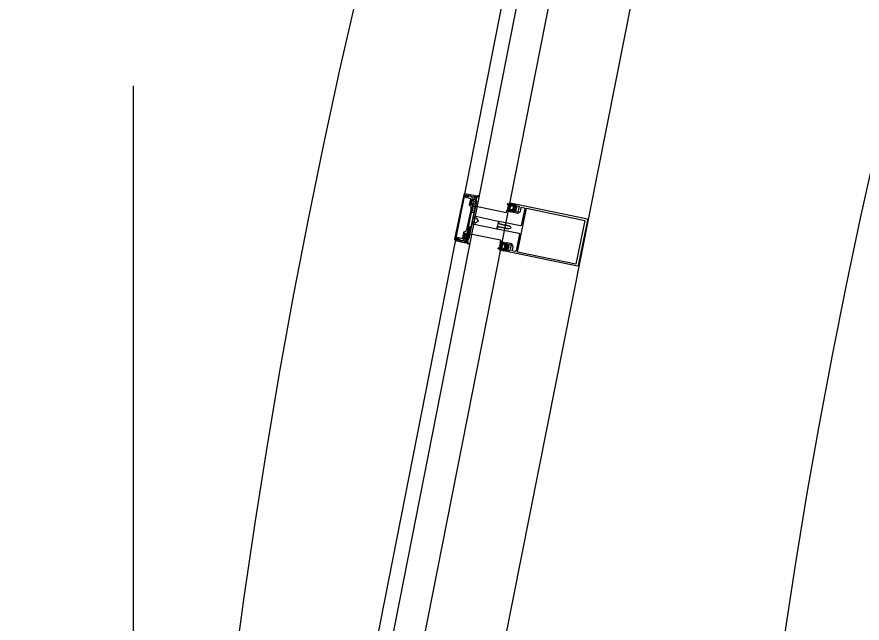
# Model space of a CAD drawing. Header units: millimetres. Extents: x -8428662 to 9409114, y 0 to 249028.
# Drawn here: x -80452 to -79319, y 119642 to 120455 of the extents above; entities that cross this region are included whole.
import ezdxf
from ezdxf import colors
from ezdxf.entities.mleader import LeaderData, LeaderLine
from ezdxf.math import Vec2, Vec3

# ---------------------------------------------------------------- set-up
doc = ezdxf.new("R2010")
doc.units = ezdxf.units.MM
doc.header["$MEASUREMENT"] = 0
doc.linetypes.add('CENTER', pattern=[2, 1.25, -0.25, 0.25, -0.25])
doc.layers.get('0').update_dxf_attribs({"color": 250, "lineweight": 9})
for name, color, linetype, lineweight in [('_АР ТЕКСТ', 250, 'Continuous', 25), ('АР_Навесной фасад', 147, 'Continuous', 5), ('АР_Оси', 195, 'Continuous', 9), ('АР_Отметки', 250, 'Continuous', 15), ('АР_Перегородки витражные', 152, 'Continuous', 13), ('АР_Сущ Несущая стена', 216, 'Continuous', 30)]:
    doc.layers.add(name, color=color, linetype=linetype, lineweight=lineweight)
doc.styles.add('ISOCPEUR', font='isocpeur.ttf', dxfattribs={"width": 0.7})
pattern_1 = [(335.76716334, (-69115.3163, 318510.941), (0.651582564, 1.447617495), []), (65.76716334, (-69115.3163, 318510.941), (-1.447617495, 0.651582564), [])]

# ---------------------------------------------------------------- blocks, each defined once
blk = doc.blocks.new('стойка витр.')
h = blk.add_hatch()
h.set_pattern_fill('ANSI37', scale=0.5, angle=-69.2328)
h.set_pattern_definition(pattern_1)
edge = h.paths.add_edge_path()
edge.add_line((-22.7, 14.1), (-23, 15))
edge.add_arc((-23.4, 14.9), 0.427, 20.7605, 72.3)
edge.add_arc((-23.2, 15.7), 0.427, 110.764, 252.288, ccw=False)
edge.add_line((-23.3, 16.1), (-22.3, 16.5))
edge.add_arc((-22.2, 16.3), 0.183, 20.749, 110.7854, ccw=False)
edge.add_line((-22.1, 16.4), (-22, 16.3))
edge.add_arc((-21.9, 16.3), 0.183, 200.7666, 335.778)
edge.add_line((-21.7, 16.3), (-21.1, 17.8))
edge.add_arc((-21.7, 18), 0.637, 344.3928, 381.7249)
edge.add_line((-21.1, 18.2), (-22.6, 22.1))
edge.add_arc((-23.2, 21.9), 0.637, 19.8094, 57.1415)
edge.add_line((-22.8, 22.4), (-24.3, 23.1))
edge.add_arc((-24.4, 23), 0.183, 65.7564, 200.7677)
edge.add_line((-24.5, 22.9), (-24.5, 22.8))
edge.add_arc((-24.7, 22.7), 0.183, -69.251, 20.7854, ccw=False)
edge.add_line((-24.6, 22.6), (-25.6, 22.2))
edge.add_arc((-25.8, 22.6), 0.427, 149.2464, 290.7703, ccw=False)
edge.add_arc((-26.5, 23), 0.427, 329.2344, 380.7738)
edge.add_line((-26.1, 23.2), (-26.5, 24.2))
edge.add_arc((-26.7, 24.1), 0.183, 20.749, 110.7854)
edge.add_line((-26.7, 24.3), (-33.5, 21.7))
edge.add_arc((-33.4, 21.4), 0.306, 107.612, 200.6883)
edge.add_line((-33.7, 21.3), (-33.4, 20.7))
edge.add_arc((-33.1, 20.8), 0.304, 200.7453, 225.8124)
edge.add_line((-33.3, 20.5), (-31.8, 18.9))
edge.add_arc((-32, 18.7), 0.305, -108.8628, 45.7814, ccw=False)
edge.add_arc((-28.7, 27.8), 9.95, 231.9543, 250.0412, ccw=False)
edge.add_arc((-35.1, 19.6), 0.4, 42.3093, 119.225)
edge.add_arc((-34.9, 19.6), 0.602, 134.395, 228.6478)
edge.add_arc((-28.5, 27.8), 11, 232.0873, 240.8889)
edge.add_arc((-36.9, 12.9), 6.09, 40.7589, 60.6144, ccw=False)
edge.add_arc((-32.5, 16.6), 0.305, -34.8959, 41.6027, ccw=False)
edge.add_line((-32.3, 16.5), (-32.8, 15.8))
edge.add_arc((-32.5, 15.6), 0.305, 145.1101, 256.4243)
edge.add_line((-32.6, 15.3), (-31.7, 15.1))
edge.add_arc((-31.8, 14.8), 0.305, -34.8899, 76.4243, ccw=False)
edge.add_line((-31.5, 14.6), (-32.1, 13.9))
edge.add_arc((-31.8, 13.7), 0.305, 145.1101, 256.4243)
edge.add_line((-31.9, 13.4), (-31, 13.2))
edge.add_arc((-31.1, 12.9), 0.305, -24.2247, 76.4204, ccw=False)
edge.add_line((-30.8, 12.8), (-31.6, 11.1))
edge.add_arc((-31.3, 11), 0.305, 155.7711, 290.7403)
edge.add_line((-31.2, 10.7), (-22.8, 13.9))
edge.add_arc((-22.9, 14.1), 0.183, 290.749, 380.749)
edge = h.paths.add_edge_path(flags=16)
edge.add_line((-23.1, 21), (-22.2, 18.6))
edge.add_arc((-22.7, 18.4), 0.541, -69.2328, 20.7672, ccw=False)
edge.add_line((-22.5, 17.9), (-23.4, 17.6))
edge.add_arc((-23.6, 18.1), 0.541, 200.7672, 290.7672, ccw=False)
edge.add_line((-24.1, 17.9), (-25, 20.3))
edge.add_arc((-24.5, 20.5), 0.541, 110.7672, 200.7672, ccw=False)
edge.add_line((-24.7, 21), (-23.8, 21.4))
edge.add_arc((-23.6, 20.8), 0.541, 20.7672, 110.7672, ccw=False)
edge = h.paths.add_edge_path(flags=16)
edge.add_line((-26.9, 20.3), (-25.5, 16.7))
edge.add_arc((-26, 16.5), 0.541, -69.2328, 20.7672, ccw=False)
edge.add_line((-25.8, 16), (-28.2, 15.1))
edge.add_arc((-28.4, 15.6), 0.541, 200.7672, 290.7672, ccw=False)
edge.add_line((-28.9, 15.4), (-30.3, 19))
edge.add_arc((-29.8, 19.2), 0.541, 110.7672, 200.7672, ccw=False)
edge.add_line((-30, 19.7), (-27.5, 20.6))
edge.add_arc((-27.4, 20.1), 0.541, 20.7672, 110.7672, ccw=False)
h = blk.add_hatch()
h.set_pattern_fill('ANSI37', scale=0.5, angle=-69.2328)
h.set_pattern_definition([(335.76716334, (-69115.9168, 318510.7132), (0.651582564, 1.447617495), []), (65.76716334, (-69115.9168, 318510.7132), (-1.447617495, 0.651582564), [])])
edge = h.paths.add_edge_path()
edge.add_arc((-61.4, -46.2), 0.549, 155.7657, 200.7672)
edge.add_line((-61.9, -46), (-61.2, -44.4))
edge.add_arc((-61, -44.5), 0.183, 20.7672, 155.7657)
edge.add_line((-60.9, -44.4), (-60.8, -44.6))
edge.add_arc((-60.6, -44.6), 0.183, 200.7672, 290.7672)
edge.add_line((-60.6, -44.7), (-59.4, -44.3))
edge.add_arc((-59.6, -43.9), 0.427, -69.2328, 72.2936)
edge.add_arc((-59.3, -43.1), 0.427, 200.7672, 252.2936)
edge.add_line((-59.7, -43.2), (-63, -34.5))
edge.add_arc((-62.7, -34.4), 0.305, 110.7672, 200.7672)
edge.add_line((-62.8, -34.1), (-60.6, -33.3))
edge.add_arc((-60.4, -33.6), 0.304, 76.4029, 110.7672)
edge.add_line((-60.4, -33.3), (-60.1, -33.6))
edge.add_arc((-108.2, -55.9), 53, 16.7114, 24.8229)
edge.add_line((-57.4, -40.6), (-57.9, -41.3))
edge.add_arc((-57.7, -41.5), 0.305, 145.1109, 256.4234)
edge.add_line((-57.7, -41.8), (-56.9, -42))
edge.add_arc((-57, -42.3), 0.305, -34.8891, 76.4234)
edge.add_line((-56.7, -42.5), (-57.2, -43.3))
edge.add_arc((-56.9, -43.5), 0.305, 145.1109, 256.4234)
edge.add_line((-57, -43.8), (-56.1, -44))
edge.add_arc((-56.2, -44.3), 0.305, -34.8891, 76.4234)
edge.add_line((-56, -44.4), (-56.5, -45.1))
edge.add_arc((-56.2, -45.3), 0.305, 145.1109, 256.4234)
edge.add_line((-56.3, -45.6), (-55.4, -45.8))
edge.add_arc((-55.5, -46.1), 0.305, -34.8891, 76.4234)
edge.add_line((-55.3, -46.3), (-55.8, -47))
edge.add_arc((-55.5, -47.2), 0.305, 145.1109, 256.4234)
edge.add_line((-55.6, -47.5), (-54.7, -47.8))
edge.add_arc((-54.8, -48.1), 0.305, -34.8891, 76.4234)
edge.add_line((-54.5, -48.3), (-55, -49))
edge.add_arc((-54.8, -49.1), 0.305, 145.1109, 256.4234)
edge.add_line((-54.8, -49.4), (-54, -49.6))
edge.add_arc((-54.1, -49.9), 0.305, -34.8891, 76.4234)
edge.add_line((-53.8, -50.1), (-54.3, -50.8))
edge.add_arc((-54.1, -51), 0.305, 145.1109, 256.4234)
edge.add_line((-54.1, -51.3), (-53.3, -51.5))
edge.add_arc((-53.4, -51.8), 0.305, -43.6751, 76.4279)
edge.add_line((-53.1, -52), (-53.8, -52.6))
edge.add_arc((-53.6, -52.8), 0.305, 136.3286, 262.7471)
edge.add_arc((-54.6, -61.1), 7.99, 59.586, 82.7471)
edge.add_arc((-50.7, -54.4), 0.305, 253.291, 419.586)
edge.add_arc((-52.6, -60.5), 6.03, 73.291, 110.7672)
edge.add_line((-54.7, -54.9), (-54.8, -54.9))
edge.add_arc((-55, -54.5), 0.427, 200.7672, 290.7672)
edge.add_line((-55.4, -54.7), (-56.7, -51.1))
edge.add_arc((-56.3, -51), 0.427, 149.2366, 200.7672)
edge.add_arc((-57, -50.5), 0.427, -30.7634, 40.0143)
edge.add_arc((-57, -50.5), 0.427, 40.0005, 110.7672)
edge.add_line((-57.2, -50.1), (-58.3, -50.6))
edge.add_arc((-58.3, -50.7), 0.183, 110.7672, 200.7672)
edge.add_line((-58.4, -50.8), (-58.4, -51))
edge.add_arc((-58.5, -51.1), 0.183, 245.7686, 380.7672)
edge.add_line((-58.6, -51.3), (-60.2, -50.6))
edge.add_arc((-60, -50.1), 0.549, 200.7672, 245.7686)
edge.add_line((-60.5, -50.3), (-61.9, -46.4))
edge = h.paths.add_edge_path(flags=16)
edge.add_arc((-59.4, -49), 0.541, 200.7672, 290.7672)
edge.add_line((-60.8, -46.8), (-59.9, -49.2))
edge.add_arc((-60.3, -46.6), 0.541, 110.7672, 200.7672)
edge.add_line((-59.3, -45.7), (-60.5, -46.1))
edge.add_arc((-59.1, -46.2), 0.541, 20.7672, 110.7672)
edge.add_line((-57.7, -48.4), (-58.6, -46))
edge.add_arc((-58.2, -48.6), 0.541, -69.2328, 20.7672)
edge.add_line((-59.2, -49.5), (-58, -49.1))
h = blk.add_hatch()
h.set_pattern_fill('ANSI37', scale=0.5, angle=-69.2328)
h.set_pattern_definition(pattern_1)
edge = h.paths.add_edge_path()
edge.add_line((-7.6, -25.6), (-7.3, -26.5))
edge.add_arc((-7.7, -26.7), 0.427, -30.7656, 20.7738, ccw=False)
edge.add_arc((-6.9, -27.1), 0.427, 149.2464, 290.7703)
edge.add_line((-6.8, -27.5), (-5.8, -27.1))
edge.add_arc((-5.8, -27), 0.183, 290.749, 380.7854)
edge.add_line((-5.7, -26.9), (-5.7, -26.8))
edge.add_arc((-5.5, -26.7), 0.183, 65.7564, 200.7677, ccw=False)
edge.add_line((-5.5, -26.5), (-4, -27.3))
edge.add_arc((-4.3, -27.8), 0.637, 19.8094, 57.1415, ccw=False)
edge.add_line((-3.7, -27.6), (-2.3, -31.5))
edge.add_arc((-2.9, -31.7), 0.637, -15.6072, 21.7249, ccw=False)
edge.add_line((-2.2, -31.9), (-2.8, -33.4))
edge.add_arc((-3, -33.4), 0.183, 200.7666, 335.778, ccw=False)
edge.add_line((-3.2, -33.4), (-3.2, -33.3))
edge.add_arc((-3.4, -33.4), 0.183, 20.749, 110.7854)
edge.add_line((-3.5, -33.2), (-4.5, -33.6))
edge.add_arc((-4.3, -34), 0.427, 110.764, 252.288)
edge.add_arc((-4.6, -34.8), 0.427, 20.7605, 72.3, ccw=False)
edge.add_line((-4.2, -34.6), (-3.8, -35.7))
edge.add_arc((-4, -35.7), 0.183, -69.251, 20.7854, ccw=False)
edge.add_line((-3.9, -35.9), (-10.6, -38.5))
edge.add_arc((-10.8, -38.2), 0.306, 200.846, 293.9223, ccw=False)
edge.add_line((-11, -38.3), (-11.3, -37.6))
edge.add_arc((-11, -37.5), 0.304, 175.722, 200.789, ccw=False)
edge.add_line((-11.3, -37.5), (-11.3, -35.2))
edge.add_arc((-11.6, -35.2), 0.305, 355.7529, 510.3972)
edge.add_arc((-3.1, -39.8), 9.95, 151.4932, 169.58)
edge.add_arc((-13.3, -38), 0.4, 282.3093, 359.225, ccw=False)
edge.add_arc((-13.2, -37.8), 0.602, 172.8865, 267.1393, ccw=False)
edge.add_arc((-2.9, -39.7), 11, 160.6454, 169.447, ccw=False)
edge.add_arc((-19.1, -34.1), 6.09, 340.92, 360.7754)
edge.add_arc((-13.3, -34), 0.305, 359.9316, 436.4302)
edge.add_line((-13.2, -33.7), (-14.1, -33.5))
edge.add_arc((-14, -33.2), 0.305, 145.1101, 256.4243, ccw=False)
edge.add_line((-14.3, -33), (-13.7, -32.3))
edge.add_arc((-14, -32.2), 0.305, 325.1101, 436.4243)
edge.add_line((-13.9, -31.9), (-14.8, -31.7))
edge.add_arc((-14.7, -31.4), 0.305, 145.1101, 256.4243, ccw=False)
edge.add_line((-15, -31.2), (-14.4, -30.5))
edge.add_arc((-14.7, -30.3), 0.305, 325.1139, 425.759)
edge.add_line((-14.6, -30), (-16.3, -29.3))
edge.add_arc((-16.2, -29), 0.305, 110.794, 245.7633, ccw=False)
edge.add_line((-16.3, -28.7), (-7.9, -25.5))
edge.add_arc((-7.8, -25.7), 0.183, 20.7854, 110.7854, ccw=False)
edge = h.paths.add_edge_path(flags=16)
edge.add_line((-3.3, -31.1), (-4.3, -28.7))
edge.add_arc((-4.8, -28.9), 0.541, 20.7672, 110.7672)
edge.add_line((-5, -28.3), (-5.9, -28.7))
edge.add_arc((-5.7, -29.2), 0.541, 110.7672, 200.7672)
edge.add_line((-6.2, -29.4), (-5.3, -31.8))
edge.add_arc((-4.8, -31.6), 0.541, 200.7672, 290.7672)
edge.add_line((-4.6, -32.1), (-3.7, -31.8))
edge.add_arc((-3.9, -31.3), 0.541, 290.7672, 380.7672)
edge = h.paths.add_edge_path(flags=16)
edge.add_line((-6.7, -33), (-8, -29.4))
edge.add_arc((-8.5, -29.6), 0.541, 20.7672, 110.7672)
edge.add_line((-8.7, -29.1), (-11.1, -30))
edge.add_arc((-10.9, -30.5), 0.541, 110.7672, 200.7672)
edge.add_line((-11.4, -30.7), (-10.1, -34.3))
edge.add_arc((-9.6, -34.1), 0.541, 200.7672, 290.7672)
edge.add_line((-9.4, -34.6), (-7, -33.7))
edge.add_arc((-7.2, -33.2), 0.541, 290.7672, 380.7672)
at = {"lineweight": 0, "ltscale": 100, "transparency": 33554687}
for points in [[(65.9, 59.3), (-26.6, 24.2), (-25.9, 22.2), (-25.3, 22), (-24.8, 22.1), (-25.2, 23.2), (-20.5, 24.9), (-19.2, 21.4), (-18.8, 21.3), (-19, 20.8), (-17.7, 17.4), (-22.4, 15.6), (-22.7, 16.5), (-23.2, 16.4), (-23.4, 15.7), (-22.8, 13.9), (-17.2, 16), (-16.2, 17), (-15.5, 19.8), (-15.4, 20.1), (-17, 24.3), (-17.4, 24.6), (-17.5, 25.4), (-13.7, 26.9), (-12.5, 26.3), (-4.3, 4.8), (-4.9, 3.6), (-32.7, -7), (-32.8, -7.4), (-32.4, -8.4), (-31.1, -9.1), (-30.3, -8.8), (-29.8, -9.1), (-28.6, -8.7), (-28.6, -8.2), (-28.2, -8.5), (-27, -8.1), (-26.9, -7.5), (-26.5, -7.9), (-25.3, -7.5), (-25.3, -6.9), (-24.8, -7.2), (-23.6, -6.8), (-23.6, -6.3), (-23.1, -6.6), (-21.9, -6.2), (-21.9, -5.6), (-21.5, -6), (-20.3, -5.6), (-20.2, -5), (-19.8, -5.3), (-18.6, -4.9), (-18.4, -4.3), (-18, -4.7), (-17.4, -4.4), (-15.1, -4.8), (-14.5, -6.4), (-15.8, -7.9), (-15.9, -8.7), (-16.3, -8.3), (-17.4, -8.8), (-17.6, -9.3), (-18, -9), (-19.1, -9.4), (-19.3, -10), (-19.7, -9.6), (-20.8, -10.1), (-20.9, -10.6), (-21.4, -10.3), (-22.5, -10.7), (-22.6, -11.2), (-23, -10.9), (-24.3, -11.3), (-24.3, -11.9), (-24.7, -11.5), (-25.8, -12), (-26, -12.5), (-26.4, -12.2), (-27.6, -12.6), (-27.6, -13.1), (-28.1, -12.8), (-29.3, -13.3), (-29.3, -13.8), (-29.9, -15.1), (-29.5, -16.2), (-29.1, -16.3), (-1.3, -5.8), (-0.1, -6.4), (8.1, -27.9), (7.6, -29.2), (3.8, -30.6), (3.2, -29.8), (3.4, -29.5), (1.7, -25.2), (1.6, -25.1), (-0.9, -23.4), (-2.3, -23.3), (-7.8, -25.4), (-7.2, -27.2), (-6.5, -27.6), (-6, -27.4), (-6.4, -26.4), (-1.7, -24.6), (-0.4, -28.2), (0, -28.3), (-0.2, -28.7), (1.1, -32.2), (-3.6, -33.9), (-3.9, -33), (-4.4, -33.2), (-4.6, -33.8), (-4, -35.7), (88.6, -0.5), (89.2, 0.7), (67.2, 58.7)], [(63.8, 56.3), (85.1, 0.2), (10.6, -28), (-10.6, 28)], [(-68.6, -58.5), (-90.2, -1.6), (-90, -1.3), (-89, -0.9), (-88.6, -1), (-87.7, -3.3), (-87.4, -3.4), (-86.7, -3.2), (-86.4, -2.8), (-87.3, -0.5), (-87.2, -0.2), (-82, 1.7), (-80.5, 1.3), (-79.7, 1.5), (-77.3, 4.2), (-77.8, 4.8), (-90.5, 0), (-91.4, -2), (-69.8, -59.1), (-67.8, -59.9), (-55.1, -55.1), (-55.2, -54.3), (-58.7, -53.8), (-59.5, -54.2), (-60.2, -55.7), (-65.4, -57.6), (-65.7, -57.4), (-66.6, -55.1), (-67, -55), (-67.7, -55.3), (-67.9, -55.6), (-67, -57.9), (-67.2, -58.3), (-68.2, -58.7)]]:
    blk.add_lwpolyline(points, close=True, dxfattribs=at)
at = {"color": 7, "lineweight": 0, "ltscale": 100, "transparency": 33554687}
for points in [[(-22.7, 14.1), (-23, 15, 0.228752), (-23.3, 15.3, -0.710164), (-23.3, 16.1), (-22.3, 16.5, -0.4144), (-22.1, 16.4), (-22, 16.3, 0.66825), (-21.7, 16.3), (-21.1, 17.8, 0.164348), (-21.1, 18.2), (-22.6, 22.1, 0.164348), (-22.8, 22.4), (-24.3, 23.1, 0.66825), (-24.5, 22.9), (-24.5, 22.8, -0.4144), (-24.6, 22.6), (-25.6, 22.2, -0.710164), (-26.1, 22.8, 0.228752), (-26.1, 23.2), (-26.5, 24.2, 0.4144), (-26.7, 24.3), (-33.5, 21.7, 0.430028), (-33.7, 21.3), (-33.4, 20.7, 0.109814), (-33.3, 20.5), (-31.8, 18.9, -0.800036), (-32.1, 18.4, -0.079083), (-34.8, 19.9, 0.348803), (-35.3, 20, 0.436125), (-35.3, 19.1, 0.038423), (-33.9, 18.2, -0.086853), (-32.3, 16.9, -0.346763), (-32.3, 16.5), (-32.8, 15.8, 0.527877), (-32.6, 15.3), (-31.7, 15.1, -0.527877), (-31.5, 14.6), (-32.1, 13.9, 0.527877), (-31.9, 13.4), (-31, 13.2, -0.469739), (-30.8, 12.8), (-31.6, 11.1, 0.667984), (-31.2, 10.7), (-22.8, 13.9, 0.414214)], [(-74.1, 3.3, 0.57795), (-74.3, 3.8), (-75.2, 3.8, -0.615334), (-75.4, 4.3, 0.101403), (-73.8, 7.1, 0.887085), (-74.4, 7.4, -0.164997), (-77.4, 4.9), (-77.5, 4.9, 0.414304), (-77.7, 4.3), (-76.4, 0.8, 0.228696), (-76.1, 0.5, -0.319049), (-75.8, 0.1, -0.319002), (-76.1, -0.3), (-77.2, -0.7, -0.4144), (-77.5, -0.6), (-77.6, -0.4, 0.668339), (-77.9, -0.4), (-78.6, -1.9, 0.198883), (-78.6, -2.4), (-77.2, -6.2, 0.198883), (-76.9, -6.5), (-75.3, -7.3, 0.668339), (-75.1, -7), (-75.1, -6.8, -0.4144), (-75, -6.6), (-73.9, -6.1, -0.710202), (-73.4, -6.7, 0.228696), (-73.4, -7.1), (-70.1, -15.8, 0.414362), (-69.7, -16), (-67.4, -15.1, 0.151171), (-67.3, -15), (-67.3, -14.6, 0.035408), (-69.9, -7.6), (-70.8, -7.4, -0.527868), (-71, -6.9), (-70.5, -6.2, 0.527868), (-70.6, -5.7), (-71.5, -5.4, -0.527868), (-71.7, -4.9), (-71.2, -4.2, 0.527868), (-71.4, -3.7), (-72.3, -3.5, -0.527868), (-72.4, -3.1), (-71.9, -2.4, 0.527868), (-72.1, -1.9), (-73, -1.7, -0.527868), (-73.1, -1.2), (-72.7, -0.4, 0.527868), (-72.8, 0.1), (-73.7, 0.3, -0.527868), (-73.9, 0.8), (-73.4, 1.5, 0.527868), (-73.5, 1.9), (-74.4, 2.1, -0.527868), (-74.6, 2.6)], [(-53.3, -51.5, -0.57795), (-53.1, -52), (-53.8, -52.6, 0.615334), (-53.6, -53.1, -0.101403), (-50.6, -54.2, -0.887085), (-50.8, -54.7, 0.164997), (-54.7, -54.9), (-54.8, -54.9, -0.414304), (-55.4, -54.7), (-56.7, -51.1, -0.228696), (-56.7, -50.8, 0.319049), (-56.7, -50.3, 0.319002), (-57.2, -50.1), (-58.3, -50.6, 0.4144), (-58.4, -50.8), (-58.4, -51, -0.668339), (-58.6, -51.3), (-60.2, -50.6, -0.198883), (-60.5, -50.3), (-61.9, -46.4, -0.198883), (-61.9, -46), (-61.2, -44.4, -0.668339), (-60.9, -44.4), (-60.8, -44.6, 0.4144), (-60.6, -44.7), (-59.4, -44.3, 0.710202), (-59.4, -43.5, -0.228696), (-59.7, -43.2), (-63, -34.5, -0.414362), (-62.8, -34.1), (-60.6, -33.3, -0.151171), (-60.4, -33.3), (-60.1, -33.6, -0.035408), (-57.4, -40.6), (-57.9, -41.3, 0.527868), (-57.7, -41.8), (-56.9, -42, -0.527868), (-56.7, -42.5), (-57.2, -43.3, 0.527868), (-57, -43.8), (-56.1, -44, -0.527868), (-56, -44.4), (-56.5, -45.1, 0.527868), (-56.3, -45.6), (-55.4, -45.8, -0.527868), (-55.3, -46.3), (-55.8, -47, 0.527868), (-55.6, -47.5), (-54.7, -47.8, -0.527868), (-54.5, -48.3), (-55, -49, 0.527868), (-54.8, -49.4), (-54, -49.6, -0.527868), (-53.8, -50.1), (-54.3, -50.8, 0.527868), (-54.1, -51.3)], [(-7.6, -25.6), (-7.3, -26.5, -0.228752), (-7.3, -26.9, 0.710164), (-6.8, -27.5), (-5.8, -27.1, 0.4144), (-5.7, -26.9), (-5.7, -26.8, -0.66825), (-5.5, -26.5), (-4, -27.3, -0.164348), (-3.7, -27.6), (-2.3, -31.5, -0.164348), (-2.2, -31.9), (-2.8, -33.4, -0.66825), (-3.2, -33.4), (-3.2, -33.3, 0.4144), (-3.5, -33.2), (-4.5, -33.6, 0.710164), (-4.5, -34.4, -0.228752), (-4.2, -34.6), (-3.8, -35.7, -0.4144), (-3.9, -35.9), (-10.6, -38.5, -0.430028), (-11, -38.3), (-11.3, -37.6, -0.109814), (-11.3, -37.5), (-11.3, -35.2, 0.800036), (-11.8, -35.1, 0.079083), (-12.9, -38, -0.348803), (-13.2, -38.4, -0.436125), (-13.8, -37.7, -0.038423), (-13.3, -36.1, 0.086853), (-13, -34, 0.346763), (-13.2, -33.7), (-14.1, -33.5, -0.527877), (-14.3, -33), (-13.7, -32.3, 0.527877), (-13.9, -31.9), (-14.8, -31.7, -0.527877), (-15, -31.2), (-14.4, -30.5, 0.469739), (-14.6, -30), (-16.3, -29.3, -0.667984), (-16.3, -28.7), (-7.9, -25.5, -0.414214)]]:
    blk.add_lwpolyline(points, format="xyb", close=True, dxfattribs=at)
for points in [[(-26.7, 24.3), (-26.7, 24.3)], [(-22.8, 13.9), (-22.8, 13.9)], [(-72, 0.1), (-72.9, -0.3)]]:
    blk.add_lwpolyline(points, dxfattribs=at)
at = {"color": 7}
for points in [[(-26.9, 20.3), (-25.5, 16.7, -0.414214), (-25.8, 16), (-28.2, 15.1, -0.414214), (-28.9, 15.4), (-30.3, 19, -0.414214), (-30, 19.7), (-27.5, 20.6, -0.414214)], [(-23.1, 21), (-22.2, 18.6, -0.414214), (-22.5, 17.9), (-23.4, 17.6, -0.414214), (-24.1, 17.9), (-25, 20.3, -0.414214), (-24.7, 21), (-23.8, 21.4, -0.414214)], [(-75.3, -1.9), (-74.4, -4.3, -0.414214), (-74.7, -5), (-75.9, -5.4, -0.414214), (-76.6, -5.1), (-77.5, -2.7, -0.414214), (-77.2, -2), (-76, -1.6, -0.414214)], [(-6.7, -33), (-8, -29.4, 0.414214), (-8.7, -29.1), (-11.1, -30, 0.414214), (-11.4, -30.7), (-10.1, -34.3, 0.414214), (-9.4, -34.6), (-7, -33.7, 0.414214)], [(-3.3, -31.1), (-4.3, -28.7, 0.414214), (-5, -28.3), (-5.9, -28.7, 0.414214), (-6.2, -29.4), (-5.3, -31.8, 0.414214), (-4.6, -32.1), (-3.7, -31.8, 0.414214)], [(-57.7, -48.4), (-58.6, -46, 0.414214), (-59.3, -45.7), (-60.5, -46.1, 0.414214), (-60.8, -46.8), (-59.9, -49.2, 0.414214), (-59.2, -49.5), (-58, -49.1, 0.414214)]]:
    blk.add_lwpolyline(points, format="xyb", close=True, dxfattribs=at)
at = {"lineweight": 0, "ltscale": 100, "transparency": 33554687}
for points in [[(-73.6, -6.3), (-74.2, -6), (-74.8, -6.2), (-74.4, -7.2), (-76.6, -8, -0.414362), (-77, -7.8), (-79.3, -1.5, -0.414326), (-78.7, -0.2), (-77.3, 0.4), (-76.9, -0.7), (-76.3, -0.4), (-76.1, 0.3), (-77.3, 3.5, 0.551224), (-77.8, 3.6), (-79.9, 1.3, -0.267349), (-80.9, 1.1), (-82.1, 1.4, 0.249629), (-82.6, 1.3), (-86.2, -1.9, 0.827043), (-85.6, -2.8), (-82.1, -1.5, -0.414326), (-80.8, -2.1), (-78.1, -9.1, 0.414326), (-76.8, -9.7), (-75.7, -9.2, -0.082799), (-71.8, -16.3), (-68.3, -25.6), (-67.9, -25.7), (-68.1, -26.1), (-64.6, -35.3, -0.082799), (-62.8, -43.1), (-63.9, -43.6, 0.414326), (-64.5, -44.9), (-61.9, -51.9, -0.414326), (-62.5, -53.2), (-66, -54.5, 0.827043), (-65.8, -55.6), (-61, -55.6, 0.249629), (-60.6, -55.4), (-59.9, -54.3, -0.267349), (-59, -53.9), (-55.9, -54.2, 0.551224), (-55.6, -53.7), (-56.8, -50.5), (-57.5, -50.1), (-58, -50.4), (-57.6, -51.4), (-59.1, -52, -0.414326), (-60.5, -51.4), (-62.8, -45.1, -0.414362), (-62.7, -44.7), (-60.5, -43.9), (-60.1, -44.8), (-59.6, -44.6), (-59.3, -43.9)], [(-32.4, -8.4), (-32.8, -7.4, 0.523933), (-33.2, -7.2), (-64.2, -18.9, 0.414326), (-64.5, -19.6), (-64.1, -20.9, 0.410627), (-63.4, -21.2), (-62.7, -21, 0.492552), (-62.6, -20.7), (-62.8, -20.2, -0.441111), (-62.6, -19.9), (-60.8, -19.3, -0.208057), (-59.9, -19.4, -0.000016), (-56.9, -20.8, -0.439819), (-56.4, -22.2, -0.000016), (-57.7, -25.2, -0.208057), (-58.3, -25.9), (-60.1, -26.6, -0.441111), (-60.4, -26.5), (-60.6, -26, 0.492552), (-60.9, -25.9), (-61.5, -26.1, 0.410627), (-61.8, -26.8), (-61.3, -28.1, 0.414326), (-60.6, -28.4), (-29.6, -16.6, 0.523933), (-29.5, -16.2), (-29.8, -15.2)]]:
    blk.add_lwpolyline(points, format="xyb", close=True, dxfattribs=at)
blk.add_lwpolyline([(-72.9, -0.3), (-54.8, -48), (-53.9, -47.7), (-72, 0.1)], close=True)
for points in [[(-69.8, -5.6), (-69.2, -5.9), (-30.9, 8.6), (-30.6, 9.2), (-31.2, 10.7)], [(-56.1, -42), (-55.8, -41.4), (-17.5, -26.8), (-16.8, -27.1), (-16.3, -28.6)]]:
    blk.add_lwpolyline(points, dxfattribs=at)
at = {"color": 7, "lineweight": 0, "ltscale": 100, "transparency": 33554687}
blk.add_arc((-33.4, 21.4), 0.305, 110.7562, 200.7779, dxfattribs=at)
blk = doc.blocks.new('A$Ca602dfc3')
at = {"layer": 'АР_Навесной фасад', "ltscale": 100}
for p, q in [((-635, -5471.5), (-275.8, -3561.5)), ((-256.3, -3561.5), (-616.3, -5477)), ((-214.9, -3567.9), (-574.8, -5482.5)), ((-111.5, -3604.6), (-465.2, -5476.1))]:
    blk.add_line(p, q, dxfattribs=at)
at = {"layer": 'АР_Перегородки витражные', "rotation": 327.9724738192307}
blk.add_blockref('стойка витр.', (-371.4, -4527.8), dxfattribs=at)
blk = doc.blocks.new('_DotSmall')
at = {"color": 0, "linetype": 'ByBlock', "const_width": 0.5}
blk.add_lwpolyline([(-0.0625, 0, 1), (0.0625, 0, 1)], format="xyb", close=True, dxfattribs=at)

msp = doc.modelspace()

# ---------------------------------------------------------------- linework, layer by layer
at = {"layer": 'АР_Оси', "linetype": 'CENTER', "ltscale": 1000}
msp.add_line((-80295.759, 134363.151), (-80295.759, 78630.803), dxfattribs=at)
at = {"layer": 'АР_Сущ Несущая стена', "lineweight": 18, "ltscale": 100}
for centre, radius, start, end in [((-71088.911, 118394.779), 9148.86, 94.8723408, 175.1978222), ((-71088.09, 118393.013), 8425.689, 94.8765245, 174.7967806)]:
    msp.add_arc(centre, radius, start, end, dxfattribs=at)

# ---------------------------------------------------------------- block references
at = {"ltscale": 100, "rotation": 359.5025506726814}
msp.add_blockref('A$Ca602dfc3', (-79363.924, 124693.834), dxfattribs=at)

# ---------------------------------------------------------------- leaders
at = {"layer": '_АР ТЕКСТ'}
ml = msp.add_multileader_mtext('Standard', dxfattribs=at)
ml.set_content('{\\W0.8;-2,550}', color=256, style='ISOCPEUR')
ml.set_leader_properties(color=256, linetype='Continuous', lineweight=-1)
ml.set_arrow_properties(name='DOTSMALL')
ml.build(insert=Vec2(0, 0))
ml.multileader.update_dxf_attribs({"has_text_frame": 1, "text_left_attachment_type": 4, "text_right_attachment_type": 4, "dogleg_length": 100, "arrow_head_size": 180})
ctx = ml.context
ctx.base_point, ctx.char_height, ctx.arrow_head_size, ctx.landing_gap_size, ctx.plane_origin = Vec3(-648899.212, 123943.264, -1.962), 250, 180, 50, Vec3(-648418.878, 121699.245, -1.962)
ctx.left_attachment, ctx.right_attachment = 4, 4
notes = []
notes.append((ctx, [(0, (0, 0, 0), (0, 0), (1, 0), 1, [])]))
ctx.mtext.insert, ctx.mtext.width, ctx.mtext.defined_height, ctx.mtext.line_spacing_style, ctx.mtext.flow_direction = Vec3(-648849.212, 124276.597, -1.962), 801.08641, 330.71, 2, 5
ml = msp.add_multileader_mtext('Standard', dxfattribs=at)
ml.set_content('{\\W0.8;-2,550}', color=256, style='ISOCPEUR')
ml.set_leader_properties(color=256, linetype='Continuous', lineweight=-1)
ml.set_arrow_properties(name='DOTSMALL')
ml.build(insert=Vec2(0, 0))
ml.multileader.update_dxf_attribs({"has_text_frame": 1, "text_left_attachment_type": 4, "text_right_attachment_type": 4, "dogleg_length": 100, "arrow_head_size": 180})
ctx = ml.context
ctx.base_point, ctx.char_height, ctx.arrow_head_size, ctx.landing_gap_size, ctx.plane_origin = Vec3(-307521.564, 123917.101, -1.962), 250, 180, 50, Vec3(-307041.231, 121673.082, -1.962)
ctx.left_attachment, ctx.right_attachment = 4, 4
notes.append((ctx, [(0, (0, 0, 0), (0, 0), (1, 0), 1, [])]))
ctx.mtext.insert, ctx.mtext.width, ctx.mtext.defined_height, ctx.mtext.line_spacing_style, ctx.mtext.flow_direction = Vec3(-307471.564, 124250.434, -1.962), 801.08641, 330.71, 2, 5
ml = msp.add_multileader_mtext('Standard', dxfattribs=at)
ml.set_content('{\\W0.8;-2,550}', color=256, style='ISOCPEUR')
ml.set_leader_properties(color=256, linetype='Continuous', lineweight=-1)
ml.set_arrow_properties(name='DOTSMALL')
ml.build(insert=Vec2(0, 0))
ml.multileader.update_dxf_attribs({"has_text_frame": 1, "text_left_attachment_type": 4, "text_right_attachment_type": 4, "dogleg_length": 100, "arrow_head_size": 180})
ctx = ml.context
ctx.base_point, ctx.char_height, ctx.arrow_head_size, ctx.landing_gap_size, ctx.plane_origin = Vec3(-660859.404, 120073.276, -1.962), 250, 180, 50, Vec3(-660379.071, 117829.258, -1.962)
ctx.left_attachment, ctx.right_attachment = 4, 4
notes.append((ctx, [(0, (0, 0, 0), (0, 0), (1, 0), 1, [])]))
ctx.mtext.insert, ctx.mtext.width, ctx.mtext.defined_height, ctx.mtext.line_spacing_style, ctx.mtext.flow_direction = Vec3(-660809.404, 120406.61, -1.962), 801.08641, 330.71, 2, 5
ml = msp.add_multileader_mtext('Standard', dxfattribs=at)
ml.set_content('{\\W0.8;-2,550}', color=256, style='ISOCPEUR')
ml.set_leader_properties(color=256, linetype='Continuous', lineweight=-1)
ml.set_arrow_properties(name='DOTSMALL')
ml.build(insert=Vec2(0, 0))
ml.multileader.update_dxf_attribs({"has_text_frame": 1, "text_left_attachment_type": 4, "text_right_attachment_type": 4, "dogleg_length": 100, "arrow_head_size": 180})
ctx = ml.context
ctx.base_point, ctx.char_height, ctx.arrow_head_size, ctx.landing_gap_size, ctx.plane_origin = Vec3(-319481.757, 120047.113, -1.962), 250, 180, 50, Vec3(-319001.423, 117803.095, -1.962)
ctx.left_attachment, ctx.right_attachment = 4, 4
notes.append((ctx, [(0, (0, 0, 0), (0, 0), (1, 0), 1, [])]))
ctx.mtext.insert, ctx.mtext.width, ctx.mtext.defined_height, ctx.mtext.line_spacing_style, ctx.mtext.flow_direction = Vec3(-319431.757, 120380.447, -1.962), 801.08641, 330.71, 2, 5
at = {"layer": 'АР_Отметки'}
ml = msp.add_multileader_mtext('Standard', dxfattribs=at)
ml.set_content('%%P0,000', color=256, style='ISOCPEUR')
ml.set_leader_properties(color=256, linetype='Continuous', lineweight=-1)
ml.set_arrow_properties(name='DOTSMALL')
ml.build(insert=Vec2(0, 0))
ml.multileader.update_dxf_attribs({"has_text_frame": 1, "text_left_attachment_type": 4, "text_right_attachment_type": 4, "dogleg_length": 100, "arrow_head_size": 180})
ctx = ml.context
ctx.base_point, ctx.char_height, ctx.arrow_head_size, ctx.landing_gap_size, ctx.plane_origin = Vec3(-188172.512, 132152.933), 250, 180, 50, Vec3(-190605.428, 130585.924)
ctx.left_attachment, ctx.right_attachment = 4, 4
notes.append((ctx, [(0, (0, 0, 0), (0, 0), (1, 0), 1, [])]))
ctx.mtext.insert, ctx.mtext.width, ctx.mtext.line_spacing_style, ctx.mtext.flow_direction = Vec3(-188122.512, 132486.267), 852.69703, 2, 5
ml = msp.add_multileader_mtext('Standard', dxfattribs=at)
ml.set_content('-1,140', color=256, style='ISOCPEUR')
ml.set_leader_properties(color=256, linetype='Continuous', lineweight=-1)
ml.set_arrow_properties(name='DOTSMALL')
ml.build(insert=Vec2(0, 0))
ml.multileader.update_dxf_attribs({"has_text_frame": 1, "text_left_attachment_type": 4, "text_right_attachment_type": 4, "dogleg_length": 100, "arrow_head_size": 180})
ctx = ml.context
ctx.base_point, ctx.char_height, ctx.arrow_head_size, ctx.landing_gap_size, ctx.plane_origin = Vec3(-177642.689, 129596.032), 250, 180, 50, Vec3(-177735.257, 129497.023)
ctx.left_attachment, ctx.right_attachment = 4, 4
notes.append((ctx, [(0, (0, 0, 0), (0, 0), (1, 0), 1, [])]))
ctx.mtext.insert, ctx.mtext.width, ctx.mtext.line_spacing_style, ctx.mtext.flow_direction = Vec3(-177592.689, 129929.365), 852.69703, 2, 5
ml = msp.add_multileader_mtext('Standard', dxfattribs=at)
ml.set_content('Л.4', color=256, style='ISOCPEUR')
ml.set_leader_properties(color=256, linetype='Continuous', lineweight=-1)
ml.set_arrow_properties(name='DOTSMALL')
ml.build(insert=Vec2(0, 0))
ml.multileader.update_dxf_attribs({"has_text_frame": 1, "text_left_attachment_type": 4, "text_right_attachment_type": 4, "dogleg_length": 100, "arrow_head_size": 180})
ctx = ml.context
ctx.base_point, ctx.char_height, ctx.arrow_head_size, ctx.landing_gap_size, ctx.plane_origin = Vec3(-186544.949, 129531.438), 250, 180, 50, Vec3(-161309.032, 117908.319)
ctx.left_attachment, ctx.right_attachment = 4, 4
notes.append((ctx, [(0, (0, 0, 0), (0, 0), (1, 0), 1, [])]))
ctx.mtext.insert, ctx.mtext.width, ctx.mtext.line_spacing_style, ctx.mtext.flow_direction = Vec3(-186494.949, 129864.771), 852.69703, 2, 5
ml = msp.add_multileader_mtext('Standard', dxfattribs=at)
ml.set_content('0,000', color=256, style='ISOCPEUR')
ml.set_leader_properties(color=256, linetype='Continuous', lineweight=-1)
ml.set_arrow_properties(name='DOTSMALL')
ml.build(insert=Vec2(0, 0))
ml.multileader.update_dxf_attribs({"has_text_frame": 1, "text_left_attachment_type": 4, "text_right_attachment_type": 4, "dogleg_length": 100, "arrow_head_size": 180})
ctx = ml.context
ctx.base_point, ctx.char_height, ctx.arrow_head_size, ctx.landing_gap_size, ctx.plane_origin = Vec3(-185715.808, 129520.565), 250, 180, 50, Vec3(-189667.369, 128082.088)
ctx.left_attachment, ctx.right_attachment = 4, 4
notes.append((ctx, [(0, (0, 0, 0), (0, 0), (1, 0), 1, [])]))
ctx.mtext.insert, ctx.mtext.width, ctx.mtext.line_spacing_style, ctx.mtext.flow_direction = Vec3(-185665.808, 129853.898), 852.69703, 2, 5
ml = msp.add_multileader_mtext('Standard', dxfattribs=at)
ml.set_content('-1,140', color=256, style='ISOCPEUR')
ml.set_leader_properties(color=256, linetype='Continuous', lineweight=-1)
ml.set_arrow_properties(name='DOTSMALL')
ml.build(insert=Vec2(0, 0))
ml.multileader.update_dxf_attribs({"has_text_frame": 1, "text_left_attachment_type": 4, "text_right_attachment_type": 4, "dogleg_length": 100, "arrow_head_size": 180})
ctx = ml.context
ctx.base_point, ctx.char_height, ctx.arrow_head_size, ctx.landing_gap_size, ctx.plane_origin = Vec3(-180313.722, 128673.322, 0), 250, 180, 50, Vec3(-180395.116, 128959.463, 0)
ctx.left_attachment, ctx.right_attachment = 4, 4
notes.append((ctx, [(0, (0, 0, 0), (0, 0), (1, 0), 1, [])]))
ctx.mtext.insert, ctx.mtext.width, ctx.mtext.line_spacing_style, ctx.mtext.flow_direction = Vec3(-180263.722, 129006.655, 0), 852.69703, 2, 5
ml = msp.add_multileader_mtext('Standard', dxfattribs=at)
ml.set_content('%%P0,000', color=256, style='ISOCPEUR')
ml.set_leader_properties(color=256, linetype='Continuous', lineweight=-1)
ml.set_arrow_properties(name='DOTSMALL')
ml.build(insert=Vec2(0, 0))
ml.multileader.update_dxf_attribs({"has_text_frame": 1, "text_left_attachment_type": 4, "text_right_attachment_type": 4, "dogleg_length": 100, "arrow_head_size": 180})
ctx = ml.context
ctx.base_point, ctx.char_height, ctx.arrow_head_size, ctx.landing_gap_size, ctx.plane_origin = Vec3(-195756.554, 128483.825, -0.16), 250, 180, 50, Vec3(-198827.636, 126894.276, -0.16)
ctx.left_attachment, ctx.right_attachment = 4, 4
notes.append((ctx, [(0, (0, 0, 0), (0, 0), (1, 0), 1, [])]))
ctx.mtext.insert, ctx.mtext.width, ctx.mtext.line_spacing_style, ctx.mtext.flow_direction = Vec3(-195706.554, 128817.158, -0.16), 852.69703, 2, 5
ml = msp.add_multileader_mtext('Standard', dxfattribs=at)
ml.set_content('{\\W0.8;-2,250}', color=256, style='ISOCPEUR')
ml.set_leader_properties(color=256, linetype='Continuous', lineweight=-1)
ml.set_arrow_properties(name='DOTSMALL')
ml.build(insert=Vec2(0, 0))
ml.multileader.update_dxf_attribs({"has_text_frame": 1, "text_left_attachment_type": 4, "text_right_attachment_type": 4, "dogleg_length": 100, "arrow_head_size": 180})
ctx = ml.context
ctx.base_point, ctx.char_height, ctx.arrow_head_size, ctx.landing_gap_size, ctx.plane_origin = Vec3(-643357.009, 128352.859), 250, 180, 50, Vec3(-642978.925, 126878.835)
ctx.left_attachment, ctx.right_attachment = 4, 4
notes.append((ctx, [(0, (0, 0, 0), (0, 0), (1, 0), 1, [])]))
ctx.mtext.insert, ctx.mtext.width, ctx.mtext.defined_height, ctx.mtext.line_spacing_style, ctx.mtext.flow_direction = Vec3(-643307.009, 128686.192), 769.98896, 343.888, 2, 5
ml = msp.add_multileader_mtext('Standard', dxfattribs=at)
ml.set_content('{\\W0.8;-2,250}', color=256, style='ISOCPEUR')
ml.set_leader_properties(color=256, linetype='Continuous', lineweight=-1)
ml.set_arrow_properties(name='DOTSMALL')
ml.build(insert=Vec2(0, 0))
ml.multileader.update_dxf_attribs({"has_text_frame": 1, "text_left_attachment_type": 4, "text_right_attachment_type": 4, "dogleg_length": 100, "arrow_head_size": 180})
ctx = ml.context
ctx.base_point, ctx.char_height, ctx.arrow_head_size, ctx.landing_gap_size, ctx.plane_origin = Vec3(-301979.361, 128326.696), 250, 180, 50, Vec3(-301601.278, 126852.672)
ctx.left_attachment, ctx.right_attachment = 4, 4
notes.append((ctx, [(0, (0, 0, 0), (0, 0), (1, 0), 1, [])]))
ctx.mtext.insert, ctx.mtext.width, ctx.mtext.defined_height, ctx.mtext.line_spacing_style, ctx.mtext.flow_direction = Vec3(-301929.361, 128660.029), 769.98896, 343.888, 2, 5
ml = msp.add_multileader_mtext('Standard', dxfattribs=at)
ml.set_content('{\\W0.8;-2,250}', color=256, style='ISOCPEUR')
ml.set_leader_properties(color=256, linetype='Continuous', lineweight=-1)
ml.set_arrow_properties(name='DOTSMALL')
ml.build(insert=Vec2(0, 0))
ml.multileader.update_dxf_attribs({"has_text_frame": 1, "text_left_attachment_type": 4, "text_right_attachment_type": 4, "dogleg_length": 100, "arrow_head_size": 180})
ctx = ml.context
ctx.base_point, ctx.char_height, ctx.arrow_head_size, ctx.landing_gap_size, ctx.plane_origin = Vec3(-162020.088, 128147.074), 250, 180, 50, Vec3(-162101.482, 126868.955)
ctx.left_attachment, ctx.right_attachment = 4, 4
notes.append((ctx, [(0, (0, 0, 0), (0, 0), (1, 0), 1, [])]))
ctx.mtext.insert, ctx.mtext.width, ctx.mtext.defined_height, ctx.mtext.line_spacing_style, ctx.mtext.flow_direction = Vec3(-161970.088, 128480.407), 769.98896, 343.888, 2, 5
ml = msp.add_multileader_mtext('Standard', dxfattribs=at)
ml.set_content('+2,100', color=256, style='ISOCPEUR')
ml.set_leader_properties(color=256, linetype='Continuous', lineweight=-1)
ml.set_arrow_properties(name='DOTSMALL')
ml.build(insert=Vec2(0, 0))
ml.multileader.update_dxf_attribs({"has_text_frame": 1, "text_left_attachment_type": 4, "text_right_attachment_type": 4, "dogleg_length": 100, "arrow_head_size": 180})
ctx = ml.context
ctx.base_point, ctx.char_height, ctx.arrow_head_size, ctx.landing_gap_size, ctx.plane_origin = Vec3(-157182.679, 126442.111, 0), 250, 180, 50, Vec3(-157264.072, 125174.547, 0)
ctx.left_attachment, ctx.right_attachment = 4, 4
notes.append((ctx, [(0, (0, 0, 0), (0, 0), (1, 0), 1, [])]))
ctx.mtext.insert, ctx.mtext.width, ctx.mtext.line_spacing_style, ctx.mtext.flow_direction = Vec3(-157132.679, 126775.444, 0), 852.69703, 2, 5
ml = msp.add_multileader_mtext('Standard', dxfattribs=at)
ml.set_content('Л.5', color=256, style='ISOCPEUR')
ml.set_leader_properties(color=256, linetype='Continuous', lineweight=-1)
ml.set_arrow_properties(name='DOTSMALL')
ml.build(insert=Vec2(0, 0))
ml.multileader.update_dxf_attribs({"has_text_frame": 1, "text_left_attachment_type": 4, "text_right_attachment_type": 4, "dogleg_length": 100, "arrow_head_size": 180})
ctx = ml.context
ctx.base_point, ctx.char_height, ctx.arrow_head_size, ctx.landing_gap_size, ctx.plane_origin = Vec3(-157231.06, 123907.895), 250, 180, 50, Vec3(-131995.143, 112284.776)
ctx.left_attachment, ctx.right_attachment = 4, 4
notes.append((ctx, [(0, (0, 0, 0), (0, 0), (1, 0), 1, [])]))
ctx.mtext.insert, ctx.mtext.width, ctx.mtext.line_spacing_style, ctx.mtext.flow_direction = Vec3(-157181.06, 124241.228), 852.69703, 2, 5
ml = msp.add_multileader_mtext('Standard', dxfattribs=at)
ml.set_content('0,000', color=256, style='ISOCPEUR')
ml.set_leader_properties(color=256, linetype='Continuous', lineweight=-1)
ml.set_arrow_properties(name='DOTSMALL')
ml.build(insert=Vec2(0, 0))
ml.multileader.update_dxf_attribs({"has_text_frame": 1, "text_left_attachment_type": 4, "text_right_attachment_type": 4, "dogleg_length": 100, "arrow_head_size": 180})
ctx = ml.context
ctx.base_point, ctx.char_height, ctx.arrow_head_size, ctx.landing_gap_size, ctx.plane_origin = Vec3(-202684.24, 121780.852, -0.16), 250, 180, 50, Vec3(-205755.321, 120191.304, -0.16)
ctx.left_attachment, ctx.right_attachment = 4, 4
notes.append((ctx, [(0, (0, 0, 0), (0, 0), (1, 0), 1, [])]))
ctx.mtext.insert, ctx.mtext.width, ctx.mtext.line_spacing_style, ctx.mtext.flow_direction = Vec3(-202634.24, 122114.186, -0.16), 852.69703, 2, 5
ml = msp.add_multileader_mtext('Standard', dxfattribs=at)
ml.set_content('0,000', color=256, style='ISOCPEUR')
ml.set_leader_properties(color=256, linetype='Continuous', lineweight=-1)
ml.set_arrow_properties(name='DOTSMALL')
ml.build(insert=Vec2(0, 0))
ml.multileader.update_dxf_attribs({"has_text_frame": 1, "text_left_attachment_type": 4, "text_right_attachment_type": 4, "dogleg_length": 100, "arrow_head_size": 180})
ctx = ml.context
ctx.base_point, ctx.char_height, ctx.arrow_head_size, ctx.landing_gap_size, ctx.plane_origin = Vec3(-172256.756, 120738.05, 0), 250, 180, 50, Vec3(-174417.969, 120213.471, 0)
ctx.left_attachment, ctx.right_attachment = 4, 4
notes.append((ctx, [(0, (0, 0, 0), (0, 0), (1, 0), 1, [])]))
ctx.mtext.insert, ctx.mtext.width, ctx.mtext.line_spacing_style, ctx.mtext.flow_direction = Vec3(-172206.756, 121138.05, 0), 852.69703, 2, 5
ml = msp.add_multileader_mtext('Standard', dxfattribs=at)
ml.set_content('{\\W0.8;-2,250}', color=256, style='ISOCPEUR')
ml.set_leader_properties(color=256, linetype='Continuous', lineweight=-1)
ml.set_arrow_properties(name='DOTSMALL')
ml.build(insert=Vec2(0, 0))
ml.multileader.update_dxf_attribs({"has_text_frame": 1, "text_left_attachment_type": 4, "text_right_attachment_type": 4, "dogleg_length": 100, "arrow_head_size": 180})
ctx = ml.context
ctx.base_point, ctx.char_height, ctx.arrow_head_size, ctx.landing_gap_size, ctx.plane_origin = Vec3(-644429.186, 120267.042, 0), 250, 180, 50, Vec3(-649087.695, 116414.735, 0)
ctx.left_attachment, ctx.right_attachment = 4, 4
notes.append((ctx, [(0, (0, 0, 0), (0, 0), (1, 0), 1, [])]))
ctx.mtext.insert, ctx.mtext.width, ctx.mtext.defined_height, ctx.mtext.line_spacing_style, ctx.mtext.flow_direction = Vec3(-644379.186, 120600.375, 0), 769.98896, 343.888, 2, 5
ml = msp.add_multileader_mtext('Standard', dxfattribs=at)
ml.set_content('{\\W0.8;-2,250}', color=256, style='ISOCPEUR')
ml.set_leader_properties(color=256, linetype='Continuous', lineweight=-1)
ml.set_arrow_properties(name='DOTSMALL')
ml.build(insert=Vec2(0, 0))
ml.multileader.update_dxf_attribs({"has_text_frame": 1, "text_left_attachment_type": 4, "text_right_attachment_type": 4, "dogleg_length": 100, "arrow_head_size": 180})
ctx = ml.context
ctx.base_point, ctx.char_height, ctx.arrow_head_size, ctx.landing_gap_size, ctx.plane_origin = Vec3(-303051.538, 120240.879, 0), 250, 180, 50, Vec3(-307710.047, 116388.572, 0)
ctx.left_attachment, ctx.right_attachment = 4, 4
notes.append((ctx, [(0, (0, 0, 0), (0, 0), (1, 0), 1, [])]))
ctx.mtext.insert, ctx.mtext.width, ctx.mtext.defined_height, ctx.mtext.line_spacing_style, ctx.mtext.flow_direction = Vec3(-303001.538, 120574.212, 0), 769.98896, 343.888, 2, 5
ml = msp.add_multileader_mtext('Standard', dxfattribs=at)
ml.set_content('0,000', color=256, style='ISOCPEUR')
ml.set_leader_properties(color=256, linetype='Continuous', lineweight=-1)
ml.set_arrow_properties(name='DOTSMALL')
ml.build(insert=Vec2(0, 0))
ml.multileader.update_dxf_attribs({"has_text_frame": 1, "text_left_attachment_type": 4, "text_right_attachment_type": 4, "dogleg_length": 100, "arrow_head_size": 180})
ctx = ml.context
ctx.base_point, ctx.char_height, ctx.arrow_head_size, ctx.landing_gap_size, ctx.plane_origin = Vec3(-153650.419, 119949.955), 250, 180, 50, Vec3(-156721.5, 118360.407)
ctx.left_attachment, ctx.right_attachment = 4, 4
notes.append((ctx, [(0, (0, 0, 0), (0, 0), (1, 0), 1, [])]))
ctx.mtext.insert, ctx.mtext.width, ctx.mtext.line_spacing_style, ctx.mtext.flow_direction = Vec3(-153600.419, 120283.289), 852.69703, 2, 5
ml = msp.add_multileader_mtext('Standard', dxfattribs=at)
ml.set_content('0,000', color=256, style='ISOCPEUR')
ml.set_leader_properties(color=256, linetype='Continuous', lineweight=-1)
ml.set_arrow_properties(name='DOTSMALL')
ml.build(insert=Vec2(0, 0))
ml.multileader.update_dxf_attribs({"has_text_frame": 1, "text_left_attachment_type": 4, "text_right_attachment_type": 4, "dogleg_length": 100, "arrow_head_size": 180})
ctx = ml.context
ctx.base_point, ctx.char_height, ctx.arrow_head_size, ctx.landing_gap_size, ctx.plane_origin = Vec3(-156554.062, 119605.975, 0), 250, 180, 50, Vec3(-156635.455, 118405.077, 0)
ctx.left_attachment, ctx.right_attachment = 4, 4
notes.append((ctx, [(0, (0, 0, 0), (0, 0), (1, 0), 1, [])]))
ctx.mtext.insert, ctx.mtext.width, ctx.mtext.line_spacing_style, ctx.mtext.flow_direction = Vec3(-156504.062, 120005.975, 0), 852.69703, 2, 5
for ctx, leaders in notes:
    for number, flags, end, landing, length, lines in leaders:
        leader = LeaderData()
        leader.index, (leader.has_last_leader_line, leader.has_dogleg_vector, leader.attachment_direction) = number, flags
        leader.last_leader_point, leader.dogleg_vector, leader.dogleg_length = Vec3(end), Vec3(landing), length
        for number, points, colour, breaks in lines:
            line = LeaderLine()
            line.index, line.vertices, line.color, line.breaks = number, Vec3.list(points), colors.encode_raw_color(colour), breaks
            leader.lines.append(line)
        ctx.leaders.append(leader)

doc.saveas('drawing.dxf')
